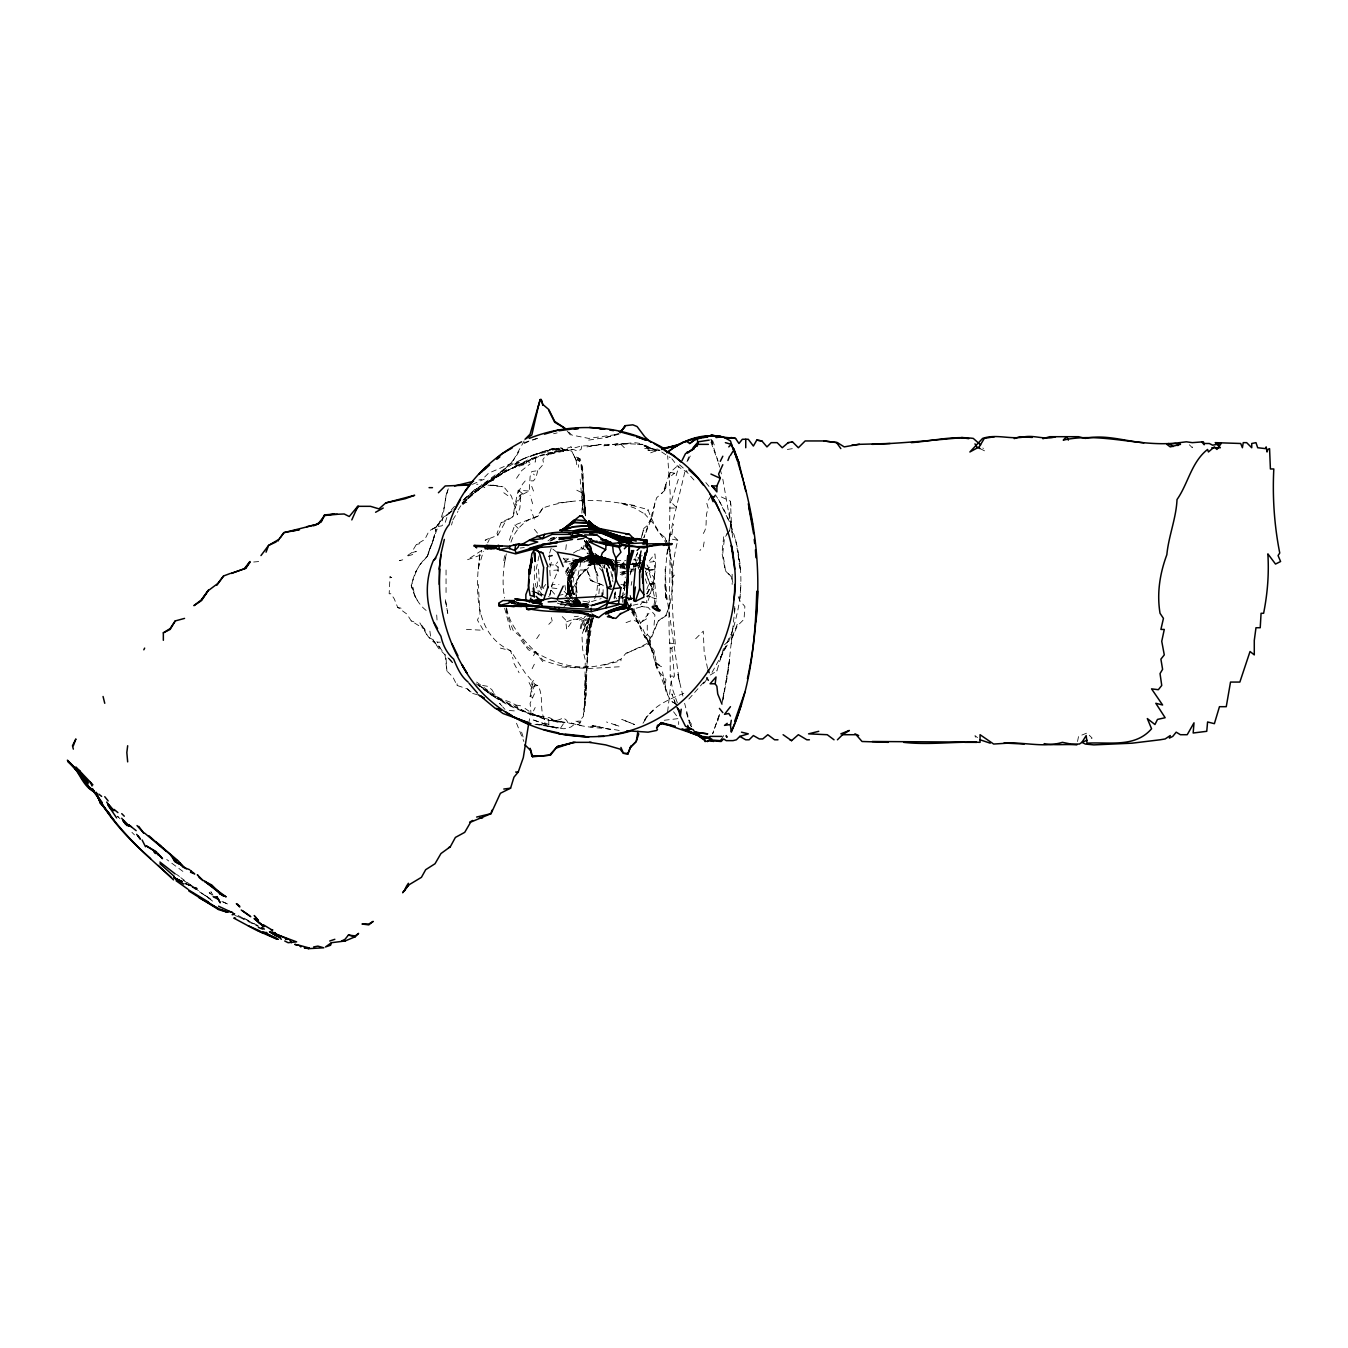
<?xml version="1.0" encoding="UTF-8"?>
<svg xmlns="http://www.w3.org/2000/svg" width="1348" height="1348" viewBox="0 0 1348 1348"><rect width="100%" height="100%" fill="white"/><g stroke="black" fill="none" stroke-linecap="round" stroke-linejoin="round"><path stroke-width="0.75" stroke-dasharray="5 3.75" d="M585.285 705.83L587.829 651.505L591.115 619.035M622.641 602.253L623.164 592.176M726.218 681.212L729.605 659.138L722.258 703.1L727.92 673.579L735.132 606.499M731.307 635.38C736.143 618.462 740.945 601.376 740.642 583.583M739.799 598.866C744.163 562.723 735.317 525.434 715.518 494.952M585.285 696.495L584.425 693.95L589.531 628.589L592.176 619.035M524.153 440.948L512.274 462.179L496.131 475.76C512.897 460.848 535.122 453.45 556.421 447.738L558.123 449.44L545.384 456.231L542.84 459.634L543.682 463.881L537.734 470.671L531.803 471.514L530.101 476.619L529.242 491.043L520.766 495.289L519.907 508.028L517.362 514.818L511.431 496.131L503.781 486.796L487.656 485.095L484.252 487.656L481.708 484.252L476.619 484.252M585.285 690.564L587.829 651.505M654.05 604.814L654.909 598.866L653.207 591.233L654.909 567.457L653.207 560.65M592.564 618.884L589.531 628.589L587.829 653.207L592.497 619.035M639.896 563.767L641.109 550.692M654.05 625.186L654.909 614.991L648.102 607.358L641.311 606.499L648.102 607.358M586.127 685.458L583.583 714.322M390.01 576.792L391.712 577.635L390.01 576.792L389.168 593.777L390.869 593.777L394.273 598.866L397.66 607.358L406.995 614.149L411.241 620.939L424.822 629.432C427.08 640.249 439.094 643.586 443.492 653.207M598.866 593.777L599.708 584.425M593.171 617.654L589.531 628.589L586.987 654.892L591.115 619.339M528.568 723.674L530.944 712.62L530.101 703.285L534.347 693.95L536.892 692.249M585.285 687.16L586.127 678.667M731.307 643.855L732.166 635.38M478.304 569.159L480.006 553.017C475.322 587.172 473.333 633.948 510.572 650.646L525.012 672.736L535.19 684.615L537.734 685.458C544.255 695.669 538.998 708.981 544.525 719.411L548.788 720.27L548.788 724.516L555.578 727.92L564.054 728.763L570.844 727.061L574.248 724.516L578.494 724.516L580.196 722.814L580.196 720.27L583.583 716.024L583.583 708.391M530.101 696.495L532.645 683.773L533.488 686.317L530.944 688.862L532.645 693.95L530.101 696.495L532.645 697.354M565.756 549.63L566.615 541.98M626.887 653.207L648.102 643.013L658.296 620.939L665.946 615.834C674.152 594.535 675.314 570.322 668.49 548.484M586.987 650.646L589.531 628.589L593.339 617.755M665.086 584.425L665.946 599.708C661.565 555.14 675.971 511.987 685.458 468.969M622.271 598.377L623.012 592.564M639.255 564.424L641.025 550.759M639.609 567.457L640.249 562.352M446.896 493.587L448.598 487.656L446.053 495.289L441.807 524.153M506.326 553.86C503.04 568.317 501.894 583.381 504.641 598.023M549.799 595.462L552.174 584.425L558.123 570.002L549.866 570.49M639.34 564.34L640.469 556.421L638.767 567.457M667.631 711.778L671.034 682.071L674.421 676.123L671.877 648.102L675.281 643.855C672.214 609.38 668.659 574.282 677.825 540.278L669.333 538.593L670.192 493.587L667.631 455.675M586.127 650.646L589.531 628.589L593.069 618.665M722.932 698.096L724.516 688.002M666.788 554.719L668.642 543.143M668.945 541.205L670.192 533.488L668.827 540.969M503.781 560.65L504.809 554.55M586.127 643.855L588.672 628.589L592.918 617.553M654.909 502.922L652.348 516.52L643.855 537.734L648.961 522.451L652.348 516.52L649.803 521.609L656.594 497.833L665.946 489.341L665.946 484.252L669.333 474.058L674.421 473.215L669.333 477.462L669.333 474.058M669.333 477.462L670.192 472.373L677.825 465.582M677.825 540.278L671.877 534.347L673.579 524.153M732.84 582.403L731.307 576.792L725.376 570.844L721.972 553.017L723.674 536.892L729.605 530.944L731.307 520.766M704.145 541.98L703.285 547.069L699.898 550.473M573.406 560.65L577.635 560.65L588.672 556.421L602.051 557.162L589.531 556.421L577.635 559.808C568.401 569.193 566.716 581.999 568.3 594.62L567.457 594.62L567.457 573.406L570.844 567.457L577.635 559.808C588.149 555.393 601.259 555.207 610.762 562.352L614.149 568.3L611.604 560.65C601.225 556.269 588.79 555.595 578.494 560.65C571.299 570.406 568.688 583.802 573.406 595.26M615.615 592.193L614.149 598.023L615.244 591.823M614.149 598.866L615.615 590.626M729.605 530.944L731.307 521.609L730.464 501.237L718.585 495.66M446.053 495.289C444.132 517.295 433.331 535.493 427.367 556.421C418.79 563.97 413.887 574.332 411.241 585.285C413.6 595.159 418.352 604.443 426.524 610.745M614.149 598.023L615.244 592.193M586.987 631.976L589.615 618.109M594.62 598.866C602.522 579.32 591.721 559.639 585.167 541.256M591.688 615.177L588.672 630.274L586.127 654.892L590.795 619.339M584.425 711.778L585.285 659.998L582.74 649.803L581.881 634.52L588.672 617.553M623.484 586.127L625.304 577.028M625.017 586.987L624.343 590.373L625.186 585.285L620.939 584.425M631.134 585.285L631.875 581.51M654.909 561.509L648.102 562.352L654.909 553.86C656.779 569.85 653.342 585.403 648.102 600.568M1077.524 741.501L1078.552 736.396L1087.044 733.009L1092.133 738.097L1088.729 739.513M539.015 555.881L536.049 570.002L538.475 594.839M515.661 502.079L518.222 490.2L529.242 491.043M504.641 562.352L506.326 554.719M573.271 594.131L570.844 584.425L574.248 569.159L579.337 560.65L571.704 570.844L578.494 559.808L578.494 562.352L573.406 569.159L570.002 583.583L573.827 594.401M580.196 628.589L581.881 620.939L589.531 617.553L583.583 630.274L584.425 623.484L582.74 620.097L584.998 616.693M733.009 628.589L727.92 643.855L710.935 674.421M588.672 618.732L585.285 633.678L589.059 617.822M427.367 556.421L433.315 540.278L435.859 529.242L435.859 530.101M572.546 566.615L568.3 584.425L569.159 593.777L571.063 598.226M433.315 539.436L435.859 529.242M451.563 525.012L452.423 521.609M478.304 568.3L483.41 551.315M537.734 470.671L536.049 477.462L533.488 480.865L530.101 480.865M581.881 446.053L581.039 449.44L577.635 451.142L573.406 449.44L562.369 449.44L546.226 454.529L573.406 449.44L570.844 446.896L549.63 454.529M581.881 513.116C582.622 498.238 583.836 484.067 582.74 468.969L580.196 458.775L575.95 457.932L579.337 461.336L579.337 457.932M569.159 582.74L572.546 569.159L578.494 559.808L567.457 575.95M581.039 628.589L582.74 621.799L590.373 618.395M586.127 693.108L584.425 704.987L586.127 693.95L586.127 676.982M614.149 597.164L615.615 591.351M641.311 537.734L643.855 528.399L648.961 524.153M654.909 605.656L656.594 598.866L654.05 577.635L648.961 570.844L648.102 565.756M719.613 714.423L712.637 733.851L719.613 713.564M717.726 721.113L719.327 715.063M549.799 595.125L552.174 584.425L558.965 584.425M625.354 584.948L624.343 588.672L625.186 581.881L623.484 588.672L624.849 584.948M584.779 606.499L571.704 597.164L568.3 584.425L572.546 569.159L567.457 574.248M573.035 594.131L570.002 584.425L574.248 569.159L579.337 561.509L588.672 558.106L603.112 558.965L611.604 562.352L614.149 569.159L609.903 562.352L603.112 558.106L609.903 561.509L614.149 570.002L611.604 563.211L599.405 558.224M723.455 648.523L716.883 671.034L708.391 676.123M551.332 562.352L549.63 568.3L550.338 577.5M676.123 475.76L678.954 465.869M598.023 560.65L581.039 561.509L575.95 584.425L577.365 594.333M579.337 603.955L575.95 597.164L575.95 586.127L578.494 577.635L585.285 569.159M669.333 508.028L676.982 508.028L671.034 502.079L678.667 478.304M573.406 454.529L576.792 461.336L578.494 457.932L574.248 456.231L571.704 451.142L562.369 450.283M452.203 510.993L447.755 514.818L445.211 522.451L441.807 525.855L436.701 526.697L429.068 530.944L424.822 539.436L416.33 544.525L411.241 553.017L406.152 556.421L412.084 554.719L416.33 551.315L411.241 553.017M534.347 664.227L531.803 669.333M568.3 579.337L571.704 569.159L577.635 559.808L577.635 561.509L587.829 558.965L603.112 559.808M568.3 581.039L572.546 568.3L577.635 560.65L583.583 558.544M603.971 567.457L604.814 564.913M642.17 535.19L643.855 528.399M630.072 574.888L631.976 569.159L638.767 558.106M687.042 461.69L688.862 456.231L687.16 452.844M665.946 615.834L671.034 599.708M549.63 553.017L551.332 547.928M667.209 544.946C660.385 533.437 652.179 522.856 648.102 509.713C614.452 499.619 576.371 495.963 542.84 508.028L536.892 516.52L514.818 525.012L508.314 543.109M416.33 570.844L412.084 582.74L414.645 595.462L418.874 603.112M646.838 589.531L648.961 583.583M568.3 578.494L571.704 569.159L578.494 559.808L571.704 568.3L568.3 575.95L567.457 575.091M720.27 659.138L730.464 634.52M510.959 542.166C515.037 529.815 524.726 519.334 537.734 516.52L542.84 508.028M589.531 628.589L593.491 617.822M665.946 484.252L663.401 491.043L665.946 487.656L661.7 493.587M518.222 490.2L522.451 493.587L515.661 506.326L513.116 516.52L501.237 522.451L496.991 533.488L497.85 535.19L485.095 540.278L490.2 537.734L487.656 542.84M568.3 580.196L572.546 569.159M630.493 572.967L631.976 569.159M433.315 540.278L426.524 557.263L419.733 564.913L415.487 572.546M703.285 533.488C708.644 525.787 703.892 516.773 708.391 508.87L706.689 502.922L710.935 496.131M732.166 637.065L737.255 624.343M637.688 552.562L635.38 558.106L637.604 553.017M647.141 593.777L651.505 583.583L654.05 582.74M506.747 608.622C510.791 630.662 529.157 644.277 542.84 659.998C567.575 670.596 596.338 669.4 620.939 659.138L626.028 653.207L648.961 643.855L658.296 620.939L665.946 614.991M644.715 720.641C652.921 705.105 670.984 698.685 686.317 692.249M720.27 658.296L727.061 643.855M518.222 492.745L522.451 484.252L526.697 479.163M522.451 493.587L519.907 495.289L514.818 505.466L513.116 516.52L505.483 521.609L501.237 522.451M571.704 569.159L568.3 575.95L578.494 559.808L570.844 570.002L577.635 559.808M539.436 634.52L536.049 639.609M533.488 655.751L536.892 649.803M535.19 684.615L532.645 689.704L528.399 681.212M688.002 460.477L691.406 453.686M647.259 597.164L654.05 588.672M648.961 613.289L639.609 624.343L641.311 628.589L631.976 609.903M584.425 626.887L589.531 617.553M647.259 593.912L652.348 582.74L648.102 569.159L644.462 567.693M566.615 575.091L570.844 567.457L576.792 560.65L587.829 556.421L597.602 558.106M497.85 535.19L505.483 521.609M463.038 500.378C480.276 482.146 507.438 474.395 519.064 451.142M586.127 628.589L592.075 618.395M644.293 720.489L646.417 716.866L655.751 708.391M452.844 519.907L457.932 511.414M721.129 739.799L723.674 735.553M565.756 573.406C571.889 559.302 588.284 552.006 602.91 557.044L588.672 556.421L603.971 559.808L609.903 563.211L614.149 570.002L611.604 560.65L604.814 557.263M643.013 723.236L648.102 715.181M646.551 593.912L651.505 586.127L653.207 591.233M440.105 521.609L435.016 528.399L444.351 516.52L453.686 509.713M458.101 509.881L462.179 503.781L476.619 488.498M516.52 478.304L521.609 470.671L530.101 463.881M573.406 569.159L578.494 561.509L574.248 558.965M583.583 625.186L581.881 620.939L578.494 619.238L573.406 619.238L566.615 629.432L565.756 620.097L562.369 616.693L558.965 615.834M533.488 680.369L531.803 682.914L531.803 686.317M640.469 604.814L642.17 602.253L647.259 603.112L646.417 600.568M560.667 727.92L564.054 722.814M549.63 555.005L549.63 564.913L555.578 564.913L557.701 561.931M688.862 699.039L707.818 677.539M488.498 481.708L493.587 480.006L503.781 470.671L526.697 463.881L526.697 461.336L529.242 462.179L536.049 457.073L552.174 452.844M728.594 532.308L724.516 537.734L722.814 553.017L725.376 570.002L731.307 576.792M668.069 544.946L665.086 537.734L658.296 531.803L653.207 523.31L644.715 513.976L648.102 509.713M620.097 568.3L624.613 562.638M463.038 504.624C471.328 492.458 483.848 484.286 496.131 476.619M703.285 683.773L708.391 677.539M545.805 584.425L543.682 586.987L543.682 590.946M474.917 489.341L463.712 500.041M558.123 595.462L566.615 593.777L574.248 586.127L578.494 577.635L586.127 569.159M454.546 506.326L448.598 513.116L452.001 510.858M517.362 465.582C498.103 474.648 479.096 486.224 464.723 502.079L475.76 490.2M620.703 565.638L624.697 561.274M495.289 474.917L478.304 487.656M704.145 682.914L704.987 682.071M469.829 496.991L462.179 502.922L463.038 502.079M551.939 540.531L554.601 537.852M648.961 447.738L643.855 446.053L656.594 450.283L655.751 451.142L643.855 444.351L634.52 444.351M564.054 562.352L568.3 558.965M581.039 547.928L581.881 547.069M573.406 553.017L581.881 547.928L606.516 562.352L603.365 559.926M581.881 549.63L583.583 547.928L584.425 542.84L596.322 561.509L613.728 566.177M718.012 461.235L710.935 439.263L711.778 438.403L714.339 445.194L711.272 440.611M578.494 576.792L595.462 561.509L589.531 565.756L596.322 561.509L613.391 563.767M602.438 567.963L596.322 562.352L597.164 561.509L603.971 562.352L598.866 561.509L592.918 554.719L589.211 545.165M564.913 596.322L567.457 593.777M548.788 624.343L551.332 621.799M584.948 559.134L588.672 558.106L602.27 559.808L609.06 563.211L610.762 563.211L613.306 560.65M643.013 530.944L643.855 530.101M633.678 567.457L639.609 561.509L631.134 570.844L618.496 576.792M645.557 568.3L646.417 570.002L649.803 567.457L646.838 564.913M645.557 574.248L647.259 572.546M645.22 578.831L647.259 584.425L651.505 583.583M535.19 707.531L533.488 710.935M671.877 577.635L674.421 575.091M647.259 625.186L647.259 634.52L644.715 637.065L654.05 650.646L656.594 664.227L661.7 666.788L656.594 667.631L654.909 661.683L661.7 666.788M695.652 638.767L703.285 631.134L704.145 651.505L707.548 668.473M551.046 540.851L554.163 538.021M462.179 503.781L480.006 488.498L502.079 473.215M478.304 490.2L485.954 483.41L506.326 470.671L485.954 483.41M515.661 465.582L523.31 458.775L547.928 450.283L530.101 456.231M724.516 644.715L732.166 637.924L737.255 626.028L744.045 619.238L744.888 606.499L739.799 600.568L736.834 593.339M582.622 558.712L576.792 559.808L570.002 565.756L564.913 573.406C571.603 555.443 595.445 553.084 610.762 560.65L614.149 568.3L611.604 561.509L604.814 558.965L588.672 556.421L602.051 557.904M462.179 502.922C481.758 486.375 502.838 471.109 526.697 461.336L507.185 470.671L478.304 489.341M553.758 539.672L556.657 537.245M549.984 541.256L554.365 537.616M619.81 567.171L625.472 562.638L620.097 566.615L624.815 566.615M564.054 606.499L567.457 603.955M621.108 596.827L625.186 593.777M473.215 493.587L497.85 475.76M463.881 499.535L469.829 495.289L465.245 497.833M436.701 526.697L429.068 530.944M514.818 464.723L523.31 458.775L514.818 463.881M484.252 484.252L499.535 474.058M547.928 540.851L553.017 537.448M496.991 476.619L506.326 470.671M626.028 622.641L632.819 620.097L640.469 622.641L647.259 618.395L647.259 613.289M569.159 564.054L576.792 559.808M629.011 600.13L632.684 598.158M515.661 466.425L528.399 459.634L547.928 452.844L556.421 451.984M624.663 572.226L619.238 575.091L625.068 572.917M518.222 465.582L539.436 456.231M563.211 451.142L564.913 450.283L560.667 447.738L547.069 451.142L559.824 448.598L549.63 449.44L556.421 447.738L562.369 451.142M444.351 516.52L447.755 514.818M578.494 550.473L580.196 549.63M611.604 566.615L613.306 565.756L612.447 564.054L605.656 560.65L589.531 561.509L620.939 562.352M642.17 555.561L633.678 559.808L642.17 560.65M646.417 596.322L648.102 595.462L654.909 598.866M533.488 686.317L537.734 685.458M512.274 463.038L488.498 473.215L482.55 479.163L478.944 480.006M516.52 466.425L507.185 470.671L513.116 468.127M524.153 443.492L531.803 440.105M528.399 460.477L536.049 457.073L535.19 462.179L532.645 458.775M472.373 484.353L484.252 479.163M579.337 620.097L589.531 615.834M627.73 600.13L631.555 598.647M650.646 452.844L658.009 450.013M462.179 503.984L467.267 502.079M566.615 621.799L573.406 619.238M629.061 599.809L632.633 598.495M584.948 558.628L588.672 557.263L602.051 558.746M532.645 440.105L538.593 437.982M585.571 557.836L589.531 556.421L604.814 558.106M576.792 619.238L588.672 614.991M639.609 563.767L627.612 564.913M524.153 442.649L537.245 438.285M584.425 558.965L589.531 557.263L604.814 558.965L584.324 557.583M605.656 558.965L588.672 564.913L597.164 561.509L614.25 564.155M628.589 599.708L632.397 598.445M588.672 440.105L605.656 437.561L619.238 433.315M574.248 599.708L589.531 602.253L601.174 598.63M550.355 538.459L554.23 537.245M520.766 464.723L529.242 462.179M636.222 608.201L642.17 606.499M585.453 559.134L589.531 558.106L578.494 560.65L581.039 561.509M579.337 561.509L588.672 558.965L602.27 559.808L609.903 563.211L613.306 570.002L609.06 563.211L613.306 570.844M613.306 559.808L603.971 558.106L609.903 561.509L613.306 569.159L609.903 562.352L609.903 563.211C599.944 558.999 588.621 558.999 578.494 562.352M588.672 564.054L599.708 561.509L589.531 562.352L573.406 561.509M634.52 566.615L642.002 564.559M532.645 455.388L546.226 451.984M605.656 437.561L619.238 434.157L588.672 438.403L571.704 435.016L567.626 430.939M624.343 447.738L620.097 443.492L602.27 446.053L620.097 443.492L643.013 444.351M416.33 544.525L419.733 543.682M580.668 558.847L590.373 556.421M648.961 570.844L655.751 569.159M603.971 665.086L620.939 660.84L620.939 659.138M553.556 433.736L557.162 432.893M633.038 605.235L638.767 603.955M547.928 453.686L560.667 451.142M586.987 446.896L601.41 444.351L616.693 444.351M489.341 480.865L493.587 480.006M570.002 606.499L588.672 606.499L578.494 604.814L588.672 603.112L588.672 599.708L589.531 602.253M572.546 560.65L578.494 559.521M580.466 559.15L590.373 557.263L604.814 559.808L611.604 562.352M584.56 558.358L590.373 557.263L584.712 557.836M620.097 566.615L625.91 565.52M627.848 565.149L633.678 564.054M625.068 571.451L619.238 572.546L633.678 570.844M624.343 443.492L615.008 445.194L630.274 443.492M643.855 562.352L631.976 564.054M639.609 563.481L627.494 564.424M639.441 565.082L635.38 565.756L639.34 566.042M787.35 449.44L794.697 448.311M584.712 558.106L590.373 557.263L564.913 562.352M589.531 446.053L601.41 444.351M597.164 445.194L581.039 446.053L575.091 447.738L570.844 446.896M648.102 446.896L648.102 450.283L657.807 449.069M520.159 548.046L524.271 547.558M574.248 616.693L578.376 616.205M664.244 720.27L678.667 718.568L678.667 724.516M519.064 464.723L526.697 463.881M558.123 502.922L573.406 501.237M631.252 564.054L641.109 563.413M626.028 443.492L634.52 442.649L640.469 443.492M253.677 562.015L259.271 561.509M575.091 606.499L586.127 605.656M589.531 562.352L611.604 560.65L603.971 557.263L610.762 560.65L613.306 568.3L611.604 561.509M625.91 564.66L619.238 564.913L624.663 567.457M583.802 557.583L589.531 557.263L604.814 559.808L610.762 562.352L615.851 570.002M619.238 666.788L588.672 668.473L558.123 666.788M549.63 449.44L558.965 449.44L560.667 447.738L568.3 450.283M644.715 448.598L647.259 448.598M648.102 450.283L659.998 450.283L648.102 447.738L656.594 450.283M519.907 495.289L520.766 495.289M670.192 502.079L671.034 502.079M670.192 534.347L671.877 534.347M563.7 558.965L573.406 558.965M588.672 559.808L587.829 559.808L602.27 560.65M605.656 560.65L613.812 560.65M615.851 560.65L626.028 560.65M620.939 564.054L629.196 564.054M616.137 564.34L625.91 564.913M603.112 594.62L603.112 585.285L592.075 581.039L586.987 570.002L575.091 570.002L572.546 584.425L573.608 593.979M654.909 583.583L647.259 584.425M570.002 584.425L573.877 594.131M598.023 585.285L599.708 585.285M570.844 598.226L568.3 593.777L572.546 598.866M618.395 598.023L631.976 598.023L628.101 598.495L631.976 598.866L618.395 596.322L631.976 599.708L630.274 596.102M577.214 599.287L581.039 603.112L575.95 597.164M576.455 599.371L581.881 604.814L589.531 605.656L580.196 603.955L575.091 598.023L580.196 604.814L588.672 607.358L577.635 605.656L571.704 599.708M582.74 606.499L572.546 604.814L559.824 604.814L558.965 601.41L571.704 604.814M564.812 600.365L589.531 604.814L581.881 603.112L574.248 597.164L581.039 603.112M634.52 609.043L627.73 609.043L632.819 609.903L627.73 608.201L635.38 611.604L636.222 615.834L640.469 622.641M424.822 629.432L419.733 622.641L428.226 637.065L437.561 642.17L440.392 642.17M669.333 542.621C671.574 577.786 666.872 613.104 670.192 648.102L671.877 648.102M670.192 648.102L670.192 676.123L674.421 676.123M476.619 682.071L492.745 693.95L494.446 693.95C500.715 702.106 513.976 699.663 519.064 709.233L530.101 714.322L548.788 719.411M667.631 694.793L663.401 677.825L665.946 691.406L669.333 698.197L671.877 701.583L677.825 704.987M519.064 709.233L492.745 695.652L484.252 689.704C500.293 702.308 519.452 711.963 539.436 716.024L533.488 715.181L549.63 717.726L557.263 721.972L562.369 721.972L547.928 720.27L557.263 721.972M577.635 721.113L581.039 721.113M564.913 722.814L549.63 719.411L581.039 725.376M619.238 730.464C603.196 727.347 586.582 728.543 570.844 722.814M466.425 629.432L483.41 630.274L477.462 620.097L480.006 614.149L478.304 584.425M587.829 557.263L597.922 557.786M613.306 562.773L586.987 558.965M588.672 666.788C565.874 668.17 544.946 659.29 526.697 646.417L520.766 637.065L513.116 630.274L507.185 614.991L506.326 609.043M590.373 560.65L604.814 561.509L595.462 560.65L587.829 558.106M588.672 558.106L602.27 558.965L609.903 563.211L603.112 560.65M509.308 710.497L514.818 710.935M575.428 599.371L580.196 604.814L588.672 606.499L577.635 605.656L573.574 600.231M574.248 598.866L579.337 604.814L587.829 606.499L578.494 605.656L573.743 600.231L577.635 604.814L587.829 607.358L576.792 604.814L572.967 600.349M612.885 563.211L598.866 561.509M604.814 564.054L597.164 561.509L587.829 565.756L596.322 561.509L613.728 564.054M615.75 564.273L621.799 564.913M490.2 485.095L497.85 485.954M595.462 560.65L613.306 564.054M586.987 604.814L592.716 605.437M610.762 563.211L603.112 558.965L588.672 557.263L602.27 558.965L590.373 553.017L584.425 540.396L590.373 553.86L596.322 561.509L604.814 563.211M551.939 587.947L558.123 588.672M589.531 556.421L601.174 557.87M648.102 569.159L654.909 570.002M565.756 596.322L570.002 602.253L576.792 605.656L586.7 607.072M669.333 643.013L675.281 643.855M564.812 600.837L574.248 602.253M567.677 596.962L570.844 601.41L576.792 605.656L585.992 607.072M558.965 727.92L534.347 723.674M597.922 557.162L587.829 555.561L597.164 557.263L586.987 553.017L596.322 557.263L589.531 552.174L584.425 542.84M588.672 554.719L596.322 560.65L617.755 565.115M534.988 724.314L553.034 727.061L536.892 723.674M492.745 485.095L502.939 486.796M586.414 540.481L590.373 553.017L595.462 553.86L601.781 558.712M587.829 606.499L576.792 604.814L588.672 607.358L579.337 604.814L574.248 598.023M482.55 685.458L487.656 686.317L491.885 689.704L494.446 693.95M515.661 704.987L520.766 705.83L521.609 710.076M610.762 729.605L592.075 725.376L603.971 727.92M634.52 505.466L620.097 502.922L634.52 508.028L644.715 513.976M598.984 558.24L588.672 556.421L602.27 558.965M579.337 604.814L588.672 606.499M557.263 727.92L547.928 726.218L555.578 727.92M635.38 570.002L605.656 564.054M625.674 569.024L615.75 566.716M670.192 472.373L674.421 473.215M565.756 604.814L574.248 606.499L559.824 603.112M605.656 563.211L613.728 564.913M615.75 565.334L621.799 566.615M570.844 600.568L576.792 605.656L580.752 606.499M656.594 598.866L647.259 596.322M557.263 600.568L580.196 606.499M588.672 607.358L577.635 604.814L572.546 599.708M599.405 558.544L604.814 559.808M587.61 541.239L596.322 562.352L603.112 564.054M567.626 600.399L570.002 603.112L577.635 606.499L558.965 601.41M397.66 607.358L401.064 608.201M500.394 648.102L510.572 650.646L513.116 659.138M531.803 591.233L549.209 596.743M477.462 694.793L471.514 693.108L467.267 688.862L457.09 685.458L452.844 676.982L446.896 671.034L444.773 652.769M532.645 715.181L522.451 710.935L544.525 717.726M597.602 557.684L590.373 555.561L610.762 562.352L615.008 569.159M641.85 601.511L647.259 603.112L643.653 601.831M561.728 601.629L572.546 604.814M557.263 603.112L564.054 605.151M647.259 566.615L649.803 567.457M577.635 606.499L570.002 603.955L563.784 599.422M411.241 620.939L413.785 621.799M614.149 724.516L619.238 726.218L606.516 721.972M525.012 708.391C535.122 715.62 550.978 725.847 563.211 717.726L566.615 720.27L568.3 723.674M532.645 714.322L544.525 718.568M240.028 917.516L258.428 926.565M186.26 884.12L197.297 888.366L184.558 883.277L186.26 884.12L185.417 883.277M234.788 915.393L243.988 918.932M586.987 570.002L590.373 580.196L603.112 585.285M536.049 592.581L541.138 594.62M544.525 722.814L548.788 724.516M635.38 564.054L642.642 566.969M596.322 562.352L604.814 565.756M589.413 544.845L596.322 563.211L604.814 566.615M575.95 721.113L580.196 722.814M525.855 711.778L494.446 696.495L478.169 684.902M221.914 901.526L228.705 904.508L223.246 901.947M238.057 915.528L259.911 926.565M624.697 596.322L631.976 599.708M184.558 883.277L197.297 889.225L180.143 878.357M980.063 448.598L985.152 451.142L982.894 448.025M561.509 448.598L564.913 450.283M576.792 490.2L583.583 493.587L585.369 514.902M603.971 558.965L610.762 562.352L614.149 569.159M590.373 580.196L592.075 581.039M643.013 629.432L654.05 654.05L643.855 634.52L650.646 644.715L649.803 639.609L644.715 637.065L631.976 610.425M533.488 591.233L541.98 595.462M494.446 695.652L501.237 699.039M502.079 700.741L493.587 696.495L474.917 682.914M590.373 546.648L596.322 563.211L604.814 567.457M537.397 593.777L541.98 596.322M620.097 564.155L625.186 566.986M500.394 699.898L513.976 707.531M671.877 701.583L676.342 704.145M243.988 918.089L254.182 924.02M210.878 899.234L186.26 883.277M617.553 562.874L612.447 559.808L603.971 558.106L610.762 560.65L609.903 561.509L613.205 571.232M596.322 563.211L604.814 568.3M603.112 558.965L609.903 563.211M661.7 451.984L670.192 457.646M587.829 608.201L580.196 603.112L580.196 604.814M478.304 684.902L493.587 694.793L492.745 693.95M182.873 871.381L166.731 859.502M204.947 895.156L210.035 898.728M212.58 901.104L180.817 877.666M643.855 445.194L649.803 449.44L643.855 444.351M503.781 492.745L509.729 496.991M176.352 874.212L179.469 876.486M628.589 606.499L635.38 611.604M478.675 685.104L485.954 690.564M552.849 549.108L558.965 553.86M977.519 737.676L974.975 735.553L975.817 738.957M655.751 663.385L665.946 689.704L665.086 686.317L665.946 679.527L657.453 670.192L650.646 647.259L654.909 657.436M467.267 688.862L472.373 693.108M595.462 553.86L606.516 563.211L608.774 566.598M619.878 564.475L625.826 569.581M451.479 661.346L438.403 648.102L433.315 640.469L440.105 648.102L437.561 642.17M211.906 894.988L209.176 892.612L213.641 897.077M679.527 464.723L687.16 471.514M620.939 564.913L625.607 569.159M1189.34 444.773L1192.306 447.738L1192.306 444.351M533.488 474.058L534.347 474.917M647.259 634.52L649.803 637.065L649.803 639.609M534.347 529.242L537.734 533.488M563.211 558.106L566.615 562.352M648.102 643.013L648.961 643.855M555.578 564.913L558.123 567.457M514.818 525.012L518.222 528.399M570.844 584.425L570.002 583.583L574.467 594.401M574.029 600.349L579.337 605.656L573.911 599.54M564.054 591.233L566.615 593.777M571.704 600.568L576.792 605.656M449.019 658.717L452.844 662.542M120.039 818.758L117.495 816.197L120.039 819.028M131.935 832.339L134.48 834.884M502.079 706.116L499.535 703.285L504.978 709.402M693.95 480.006L687.16 472.373L677.825 466.425L671.877 458.775M596.322 560.65L589.531 553.017L596.322 561.509L588.436 543.311M551.332 590.373L557.263 597.164M575.95 598.023L581.039 603.955M449.019 658.936L452.844 663.385M705.83 482.55L709.655 487.218M602.691 571.838L596.322 564.054L590.795 546.226M542.401 594.754L536.049 586.987L534.347 578.494L534.347 562.571M567.171 431.057L571.704 436.701M542.84 661.683L536.049 653.207L528.399 649.803L519.907 638.767M673.579 711.778L678.667 718.568M569.496 594.788L567.457 592.075L568.3 592.075L567.457 583.583L570.844 583.583L574.669 594.401M590.087 546.597L592.918 555.561L597.164 561.509L592.918 553.86M587.543 541.694L590.373 553.017L596.322 561.509L592.075 553.86L588.351 539.756M654.909 661.683L656.594 664.227M688.862 720.27L693.108 726.639M533.488 491.043L530.944 484.252M568.3 593.777L571.704 598.866L568.3 589.531M603.365 558.106L609.903 568.3M213.001 895.156L210.878 891.769L212.58 895.156M631.605 611.958L640.469 626.887M602.27 556.421L610.762 570.844L612.936 581.763M614.57 595.462L616.558 598.866M592.918 555.561L596.322 561.509L591.233 553.86L586.026 541.239M710.935 442.144L717.911 461.05M513.976 663.385L519.064 672.736M668.17 546.766L671.034 552.174L668.81 546.766M632.515 608.74L635.38 614.149M718.585 499.535L729.605 522.451M613.306 570.002L612.447 568.3L613.509 572.125M532.645 503.781L530.101 495.289M534.347 519.064L530.944 509.713M574.248 456.231L576.792 461.336M631.976 609.262L634.52 614.991M598.023 575.95L590.373 553.017M539.436 585.285L542.84 592.918M516.52 723.236L523.866 741.501M586.026 541.138L591.233 553.017L584.425 545.384L591.233 551.315L595.462 558.106L589.531 552.174L594.62 565.756M676.123 704.987L671.877 693.95L674.792 701.718M710.935 439.263L713.48 446.053M411.241 585.285L415.487 597.164M649.803 583.583L645.355 570.962L649.803 584.425M634.942 558.325L638.767 569.159M677.353 702.915L672.736 689.704L670.192 676.123M686.317 712.62L689.704 722.814L684.615 703.285M589.733 545.165L592.918 554.719M586.549 540.716L597.164 575.95M665.086 537.734L666.215 541.323M568.3 584.425L572.546 598.023L568.3 583.583M592.075 553.86L595.462 564.913M521.609 732.166L523.866 739.513M632.937 562.891L633.998 566.497M630.072 595.26L631.134 598.866M504.641 608.201L510.572 630.274M718.585 463.038L719.63 467.065M720.169 469.087L721.753 475.119M578.494 457.932L579.337 461.336M551.332 617.553L552.174 620.939M682.914 696.074L677.825 674.421L679.527 682.071L665.086 585.285M573.406 594.401L570.844 583.583L574.248 569.159L579.337 562.352L579.337 560.65M722.814 479.163L732.166 532.645L728.763 508.87M662.542 671.877L663.401 676.123M582.74 496.991L585.487 515.559M582.74 508.028L583.836 513.487M735.553 539.436L740.642 569.159M568.3 588.672L569.159 593.777L569.159 580.196M564.913 585.285L566.615 595.462M568.3 587.829L569.159 593.777L568.3 585.285L569.159 592.918M506.208 607.712L507.185 614.991M730.464 501.237L731.307 508.028M580.196 479.163L582.74 509.713L581.881 492.745M568.3 586.987L569.159 593.777M429.911 631.134L430.77 637.924M738.097 554.719L739.799 569.159M732.587 537.313L731.307 524.153M670.192 553.86L672.736 584.425M581.881 467.267L585.605 516.318L584.425 500.378L585.42 514.751M585.285 515.105L582.74 484.252L584.425 505.466M533.488 583.583L533.842 586.987M612.447 574.248L613.138 581.713M581.881 465.582L584.425 499.535M567.457 582.74L568.3 594.62L567.457 584.425M581.039 464.723L584.51 513.74M584.425 498.676L585.571 515.105M575.95 586.127L576.792 598.866M446.053 658.296L446.896 671.034M436.701 614.991L437.19 622.271M665.086 569.159L666.788 599.708M538.593 569.159L539.217 581.258M734.711 606.499L734.711 614.149M732.166 574.248L732.166 584.425M716.883 670.192L716.883 671.034M640.469 560.65L639.609 553.017L639.609 565.402M634.52 609.903L634.52 612.447M578.494 464.723L578.494 467.267M576.792 464.723L575.95 459.634M558.123 566.615L558.123 573.406M457.09 683.773L457.09 685.458M446.053 570.002L446.053 593.777M481.708 550.473L467.267 559.808L481.708 554.719L481.708 550.473M402.749 559.808L399.362 560.65L402.749 559.808M595.462 726.218L589.531 727.061L596.322 726.218L595.462 726.218M546.226 724.516L531.803 719.411L546.226 724.516M634.52 724.516L621.799 719.411L634.52 724.516M691.406 726.555L688.862 721.972L691.406 726.639M447.755 613.289L445.211 598.866L447.755 613.289"/><path stroke-width="1.5" d="M731.307 731.307C751.106 687.918 755.369 638.463 756.767 591.233M618.294 608.841L605.656 613.289L626.028 607.358L629.432 547.507M627.73 586.127L628.589 554.719M629.853 731.307C568.199 748.747 492.643 723.438 462.179 665.086L467.267 673.579C447.536 643.047 436.651 605.606 440.105 569.159M531.803 557.904L529.242 570.002L528.399 585.285L530.101 595.462L533.488 596.322M610.155 734.829C682.037 725.645 735.199 655.381 734.711 584.425M747.432 678.667C753.717 649.938 756.531 620.586 757.627 591.233M755.925 621.799C760.828 574.804 756.059 527.321 743.624 481.843M627.494 570.238L628.37 560.549M626.028 600.568L628.589 567.457L633.678 550.473M626.887 567.457L627.73 555.561L626.887 586.987M627.443 571.417L627.73 567.457M642.305 577.5L645.271 552.461M541.98 587.829L543.682 567.457L539.436 553.017L536.386 548.939M529.157 579.522L528.399 587.829L525.855 594.62L525.855 600.349M529.713 573.304L531.803 553.86L534.988 548.771M600.568 558.106L602.27 553.017L605.656 549.63L606.516 540.278L601.09 539.015M635.38 568.3L633.678 586.987L633.678 600.568L635.38 601.41L643.855 597.164L643.013 571.704L645.304 553.354M643.586 562.638L644.142 556.977M628.791 556.522L629.432 550.473M439.263 584.425L439.263 569.159L440.948 553.86L444.351 539.436M733.851 599.708C736.766 581.696 734.997 563.161 731.307 545.384L734.711 569.159M439.263 569.159L440.948 554.719M127.672 745.747L126.83 752.538L127.672 761.873M528.399 725.376L523.31 757.627L518.222 772.05L513.976 777.156L510.572 788.192L500.394 793.281L491.043 813.653L470.671 822.145L464.723 832.339L455.388 837.428L450.299 846.763L440.948 853.554L435.016 863.748L425.682 869.696L421.435 877.329L408.697 884.979L402.749 892.612L408.697 884.979M633.678 600.568L635.38 586.987M715.181 683.773L716.024 676.982L710.093 683.773L715.181 683.773L716.883 686.317L717.726 693.95L721.972 704.145M627.612 573.877L631.976 550.473L629.061 562.116M514.818 550.473L515.661 544.525L519.064 543.682L518.222 547.069L514.818 550.473L508.028 547.928L499.535 549.63L485.954 545.384L509.729 546.226L515.661 544.525M531.803 561.088L530.101 569.159L531.803 557.836M530.101 573.877L531.803 558.965M645.237 553.337L643.013 567.457L645.658 554.247M530.101 569.159L531.685 559.605M530.101 570.002L531.803 559.808L529.242 573.877M637.924 731.307L636.222 741.501L630.274 747.432L627.73 754.223L624.343 753.38M642.339 572.041L643.013 568.3M531.112 564.913L531.803 561.509L529.242 570.002L529.494 573.877M513.976 601.41L510.572 602.253L514.818 603.955L555.578 609.043L591.233 611.604L618.395 604.814L620.939 587.829C613.306 579.809 614.974 568.182 615.851 558.106L613.306 552.174L612.615 545.384M605.656 614.149L625.186 606.499L626.028 602.253M734.845 723.657L731.307 732.166L730.464 725.376L731.307 720.27M491.885 810.266L491.043 813.653L476.619 817.057M639.609 572.546L645.928 552.41M681.212 709.233L680.369 716.024L685.458 726.218L691.406 728.763L688.862 728.763L687.733 725.376M627.561 567.794L628.589 564.054M605.656 608.201C612.262 592.631 620.164 575.36 615.851 558.106L620.939 552.174L618.901 547.069M607.358 532.645L621.799 536.892L647.259 540.278L647.259 550.473L639.609 571.704L639.609 588.672L635.38 601.41M630.965 603.955L628.589 609.903L620.097 614.149M720.27 461.336L722.814 456.231M547.928 586.987L543.682 599.708L534.667 601.831M643.855 560.65L647.259 550.473M722.814 464.723L718.585 474.058L720.27 478.304L716.883 485.954L716.883 491.885L711.778 485.954L716.883 485.954M638.767 733.851L636.222 741.501L630.274 747.432M744.888 692.249L734.711 721.113M735.553 721.972L741.501 704.145M266.062 552.174L268.606 545.384L278.8 539.436L283.889 532.645L297.959 529.983M544.525 534.347L542.84 538.593L529.242 540.278L523.31 543.682L519.064 544.525L527.557 545.384L537.734 541.98L529.242 540.278C545.013 531.769 564.711 529.798 581.881 535.19L586.127 536.892L581.881 536.049M404.451 890.927L405.579 888.096M530.944 598.023L529.242 602.253L532.645 599.708L530.944 599.708M449.457 523.31C460.763 487.369 488.701 459.028 521.609 441.807M351.811 519.907L357.759 506.326L370.498 506.326L378.973 508.87L385.764 502.922L405.293 498.676L414.645 495.289L385.764 502.922M639.609 571.704L643.013 564.054M627.73 754.223L631.134 745.747M534.701 601.646L551.332 598.023L557.263 598.866L563.211 586.127M143.815 649.803L144.657 648.102M277.941 541.138L278.8 539.436M605.656 549.63L589.531 541.98L591.233 538.593M730.464 455.388L733.009 451.142M715.181 495.289L714.339 496.991L710.935 496.131L713.058 501.658M455.388 508.87L460.477 499.535M434.157 559.808C441.773 549.226 440.442 534.314 449.272 524.49M890.068 443.492L858.659 444.351L844.219 446.896L837.428 442.649L823.847 440.948L805.16 440.948L798.37 447.738L792.439 441.807L788.192 442.649L782.244 447.738L777.156 442.649L771.208 442.649L766.961 446.896L761.873 440.948L756.767 440.105L753.38 446.053L748.292 439.263L742.344 439.263L738.957 443.492L735.553 438.403L731.307 437.561L727.061 438.403L718.585 435.859L713.48 435.859M1177.866 445.615L1179.567 442.649L1186.375 441.807L1192.306 442.649L1203.343 441.807L1204.202 443.492L1209.291 443.492L1212.678 445.194L1221.17 443.492L1216.924 449.44L1214.38 446.896L1208.431 451.984L1207.589 449.44C1191.312 462.179 1188.195 483.696 1177.023 499.535C1176.197 518.306 1168.615 535.999 1166.846 554.719C1159.903 573.372 1156.702 593.187 1160.038 613.289L1163.442 618.395L1160.898 629.432L1164.284 629.432L1161.74 641.311L1164.284 654.892L1160.898 659.138L1162.599 669.333L1160.038 673.579L1161.74 685.458L1158.353 689.704L1151.563 688.862L1162.599 704.987L1155.809 703.285L1165.144 717.726L1157.494 719.411L1154.95 724.516L1147.316 718.568L1151.563 728.763C1135.033 747.955 1109.269 741.821 1087.044 743.186L1086.185 735.553L1081.938 742.344L1079.394 744.045L1070.902 744.045L1062.409 742.344C1043.74 748.123 1023.065 741.602 1003.839 743.186M184.558 618.395L175.223 620.939L170.134 629.432L163.344 632.819L163.344 640.3M175.223 620.939L170.134 628.589L163.344 632.819M208.333 590.373L201.543 600.568L193.91 605.656L201.543 599.708L208.333 590.373L201.543 599.708M357.759 506.326L349.267 516.52L344.178 513.976L324.649 514.818L321.245 521.609L317.858 524.153L283.889 532.645L280.333 537.734M406.152 886.681L408.41 883.277M727.92 460.477L729.605 456.231M73.348 745.747L75.892 738.957L72.489 745.747L73.348 749.134M620.434 432.472L625.186 425.682L632.819 424.822L637.065 426.524L644.715 436.701L650.932 442.363M249.936 562.352L245.69 568.3L231.266 573.406L245.69 568.3L249.936 561.509L243.988 569.159M216.826 585.285L223.616 575.95L230.407 573.406M260.973 555.561L268.606 545.384L276.087 541.98M356.057 509.713L358.602 506.326M464.723 491.885L472.373 481.708M624.849 604.982L626.887 602.253L629.432 607.358L621.799 609.043L626.887 608.201L626.028 603.112L626.887 602.253M223.616 575.95L217.668 583.583L207.491 591.233M620.434 432.641L625.186 425.682M730.464 706.689L724.516 714.322L728.763 713.48L730.464 716.024M348.424 935.074L345.021 939.303L341.634 941.005L345.021 941.005L355.215 936.759L358.602 933.372L355.215 935.916L348.424 935.074L355.215 936.759L355.215 935.916M550.473 755.082L532.645 756.767L530.101 748.292L531.803 755.925L541.98 755.925L550.473 755.082L557.263 746.59L573.406 742.344L591.233 742.344M626.887 730.751L648.102 732.166L656.594 730.464L657.453 729.605L656.594 727.92L661.278 722.595M438.403 492.745L445.211 485.954L468.127 485.095M693.108 447.738L698.197 441.807L709.233 440.105M620.434 431.95L625.186 426.524M549.63 755.082L557.263 746.59L575.091 742.344M481.876 471.867L485.954 467.267L479.163 474.058M620.939 613.289L615.851 618.395L607.358 616.693M484.252 469.829L489.627 465.009M435.859 558.106L433.315 560.65C422.699 585.622 426.709 613.963 440.948 636.222C442.852 645.085 446.727 653.157 453.686 659.138C457.023 667.412 460.965 676.494 468.127 682.071M176.925 860.344L176.066 861.204L174.364 860.344L170.134 854.413L144.657 833.182M561.509 530.944L574.248 519.907M561.24 530.657L580.196 515.661L582.74 516.52M558.965 537.734L574.248 536.892M509.729 600.568L508.87 603.112L498.693 605.656L528.399 606.499M693.108 449.44L693.95 448.598L685.458 453.686L682.071 460.477M188.804 890.927L218.528 909.597L227.003 912.141L228.705 911.299M691.406 450.283L697.354 444.351L708.391 444.351M232.109 914.685L233.794 913.843L232.109 912.141L227.863 911.299L227.003 912.141L218.528 908.737L198.999 897.717M619.238 542.84L620.097 546.226L623.484 544.525L619.238 542.84L609.06 543.682L620.097 546.226L623.484 544.525L643.855 547.928L659.155 543.682M618.395 542.84L619.238 541.98L631.976 542.84C613.694 533.926 594.064 526.242 573.406 531.803M600.568 531.803L628.589 543.682L643.855 542.84M728.763 446.896L731.307 444.351L738.957 463.038L745.747 491.043M637.065 550.473L639.794 547.76M624.966 539.857L637.065 538.593L646.417 540.278L645.557 541.138L647.259 540.278M611.975 610.863L620.097 609.043M308.524 948.655L309.366 947.796L304.277 947.796L308.524 948.655L323.79 947.796L317.858 946.111L313.612 946.953M653.207 606.499L652.348 607.358L653.207 608.201L657.453 610.745L652.348 606.499L656.594 605.656L659.155 610.745M688.002 728.763L684.615 729.605L705.83 738.097L661.7 722.814L675.281 726.218M741.501 732.166L748.292 733.851L739.799 736.396L736.396 739.799L733.009 740.642L726.218 740.642L723.674 738.957L721.129 741.501L710.093 740.642M783.104 734.711L791.579 740.642L798.37 734.711L806.862 739.799L809.407 739.799M837.428 739.799L842.534 734.711L849.324 730.464L840.832 733.851M657.453 726.218L661.531 722.646M496.654 458.438L502.079 453.686L512.274 447.873M568.03 526.428L575.091 520.766M496.822 459.297L499.872 456.921M687.16 441.807L689.704 443.492L696.495 438.403L710.093 435.859L735.553 438.403M727.229 723.32L724.516 725.376L730.464 724.516M689.704 443.492L695.652 439.263M690.985 450.721L693.95 448.598M666.788 452.844C681.65 440.594 701.92 432.843 721.129 436.701L710.093 435.859L697.455 438.825M668.372 451.749C680.201 441.335 695.551 437.224 710.935 435.859L703.386 437.375M697.354 445.194L688.002 452.844L687.16 451.984M563.211 529.242L574.248 522.451L587.829 522.451L597.164 529.242L587.829 523.31L581.881 515.661M675.281 446.896L683.773 441.807M562.369 529.242L574.248 522.451L587.829 523.31L598.023 529.242L587.829 525.855L573.406 526.697L560.027 530.421M313.612 525.855L321.245 521.609L324.649 514.818L337.388 514.313M375.587 512.257L383.22 508.028M469.66 822.145L472.71 820.443M499.535 604.814L498.693 603.112L502.939 600.568L513.976 600.568L513.976 603.112L510.572 602.253L514.818 601.41L518.222 603.112L526.697 603.955L526.697 605.656C550.27 605.791 573.641 609.684 597.164 609.043L608.218 603.112L618.395 600.568M699.039 438.403L700.741 437.561M716.024 437.561L722.814 436.701M582.74 536.049L572.546 536.049L570.002 534.347L552.174 534.347L542.84 538.593L536.892 536.049M624.343 548.771L626.887 546.226M647.259 541.138L644.715 542.84L643.855 541.98L643.855 543.682M610.762 586.127L607.358 587.829L607.358 598.866L602.27 596.322L557.263 598.866M448.598 847.622L450.299 846.763M331.44 942.707L325.491 946.953L330.58 945.251L331.44 942.707L345.021 941.005M232.951 914.685L234.653 913.843M661.902 723.455L657.453 725.376L657.453 727.061M1087.044 740.221L1081.938 742.344L1085.342 744.045L1093.835 744.888L1132.034 743.186L1160.038 739.799L1165.144 738.957L1170.233 735.553L1169.39 738.097L1172.777 736.396L1176.181 732.166L1180.427 734.711L1187.217 734.711L1194.008 722.814L1193.165 733.009L1206.746 731.307L1207.589 721.972L1214.38 723.674L1219.468 706.689L1226.259 706.689L1230.522 682.071L1239.857 682.071L1250.034 651.505L1254.28 654.892L1254.28 640.469L1255.982 627.73L1260.228 627.73L1261.071 613.289L1263.615 613.289C1267.541 593.39 1269.108 574.08 1267.861 553.86L1275.511 564.054L1280.6 561.509L1278.056 555.561L1279.757 553.017C1274.298 525.535 1272.36 497.126 1273.809 468.969L1270.406 468.969L1269.563 448.598L1267.861 449.44L1267.019 451.984L1266.176 446.896L1265.317 448.598L1257.684 447.738L1255.982 442.649L1251.736 443.492L1251.736 447.738L1246.647 442.649L1243.244 442.649L1242.401 447.738L1240.699 443.492L1215.222 442.649L1220.328 447.738L1211.835 447.738M605.656 612.447L626.028 604.814L608.218 603.112L606.516 601.41M685.458 441.807L694.793 438.403M680.706 443.846L661.7 449.44L677.825 445.194L661.7 448.598M692.602 440.442L698.197 438.403M531.112 601.579L538.593 598.866L541.98 600.568M529.242 438.403C572.951 421.014 623.72 424.654 664.244 448.598M1014.235 438.622L1019.964 436.701L1032.332 437.443M607.072 600.365L591.233 605.656L607.358 601.41M625.186 606.499L620.097 608.201L626.028 606.499L625.186 601.41M620.939 608.201L626.028 606.499M555.578 748.292L573.406 742.344M329.738 941.005L334.826 939.303M561.695 530.657L574.248 526.697L587.829 525.855L587.829 522.451M1042.88 438.74L1049.671 436.701L1078.552 436.701L1085.342 438.403C1104.855 434.208 1124.603 441.049 1143.913 442.818M544.525 434.157L558.965 429.911M529.36 548.248L540.177 545.064M454.546 485.954L473.536 481.287M515.661 551.315L515.661 553.017L541.138 545.384L572.546 539.436M548.788 556.421L552.174 555.561M1179.567 442.649C1140.307 447.839 1101.788 431.646 1063.269 440.105L1066.656 436.701L1068.357 440.105M626.028 605.656C616.39 607.83 606.196 610.593 598.866 617.553L573.406 610.745L588.486 613.761M818.758 731.307L808.564 733.851L827.251 734.711L834.041 739.799M306.822 526.697L317.858 524.153L324.649 515.661L333.984 513.976M539.436 607.358L528.399 609.903L526.697 609.043L526.276 605.656M695.838 438.875L699.612 438.117M611.604 542.84L598.866 541.98L607.358 544.525L611.604 543.682L609.06 543.682L609.06 541.98L610.762 542.84M663.401 543.682L663.401 545.384L671.877 543.682C655.482 545.232 638.935 548.451 622.641 545.384M526.697 609.043L532.932 608.487M614.755 609.785L626.887 608.201L625.186 604.814M577.635 539.436L583.836 538.341M558.965 430.77L578.073 428.226M994.487 436.701L984.31 438.403L979.221 446.896L969.869 451.984L982.608 438.403C996.711 433.601 1011.101 440.071 1025.07 436.701C1035.534 435.236 1045.357 440.223 1055.619 436.701M519.064 545.384L524.153 544.525L523.31 543.682L527.557 545.384M572.344 537.212L558.965 539.436L572.546 537.734M573.406 537.734L577.466 537.06M557.263 541.98L541.98 544.525L557.263 542.84M284.748 941.005L288.135 942.707L296.627 941.864L273.711 933.372M703.723 437.561L707.397 436.988M513.116 545.384L516.891 544.811M464.723 485.095L470.671 484.252M291.539 530.944L299.458 529.815M584.712 534.903L597.164 535.19L603.971 540.278L611.183 542.401M537.498 547.558L541.138 547.069L515.661 553.86L499.535 549.63L498.693 545.384M859.502 444.351L851.869 445.194M582.74 532.645L602.27 531.803M538.105 547.558L556.421 546.226M503.781 789.035L510.572 788.192M479.163 818.32L482.55 817.899M613.306 588.672L620.939 587.829M903.649 742.344C929.092 745.225 954.755 741.316 980.063 742.344L980.063 734.711L993.645 744.045L1007.226 743.186L1024.21 744.045M573.406 530.944C595.867 523.732 615.295 536.504 636.222 541.138M589.531 616.693L595.58 616.053M702.443 437.392L707.548 436.87M589.531 541.98L597.08 541.222M602.741 540.666L606.516 540.278L610.964 542.84M581.881 535.19L572.546 536.049L572.546 532.645M666.502 544.811L671.877 544.525M964.208 742.057L872.24 741.501M967.898 741.771L976.677 742.344L964.78 742.344M980.636 444.907L973.273 438.403C952.514 435.674 931.738 441.116 911.299 442.649M642.524 543.918L671.877 543.682M963.079 437.561C932.462 440.189 902.958 443.222 872.24 444.351M548.164 601.899L556.421 601.41M574.248 429.068L578.073 428.849M575.411 532.544L589.531 531.803L574.248 532.645L587.829 531.803L601.41 532.645L609.06 535.19M629.011 539.857L637.065 539.436L646.417 541.138M761.873 440.948L756.767 440.105M791.579 441.807L792.439 441.807M788.192 442.649L789.035 442.649M429.068 487.656L432.472 487.656M590.373 532.645L601.41 532.645L619.238 541.138M626.028 534.347L629.432 534.347L634.52 539.436M622.961 539.436L637.065 539.436M643.855 541.138L644.715 541.138M628.589 543.682L629.432 543.682L599.708 532.645M476.619 547.928L474.058 545.384L502.079 546.226L497.85 545.384M494.446 548.771L485.095 548.771L485.095 547.928M626.887 587.829L627.73 587.829M499.535 603.955L498.693 603.955L500.394 606.499M631.134 605.656L628.589 606.499L629.432 607.358M659.998 610.745L658.296 610.745L659.998 609.903L657.453 609.043L656.594 605.656M694.793 732.166L707.548 733.851L694.793 732.166L693.108 729.605L688.862 728.763M842.534 734.711L856.115 734.711L862.046 741.501L888.366 742.344M598.226 736.396L603.971 736.396M710.093 736.396L721.972 736.396M709.233 739.799L720.27 740.642L721.972 738.957M777.998 739.799L774.611 739.799L767.821 734.711L762.732 738.957L759.328 738.957L753.38 735.553L749.134 739.799L745.747 739.799L739.799 736.396M1076.85 744.888C1065.965 743.877 1054.692 745.646 1044.161 743.624M589.531 742.344L605.656 744.888L620.097 749.134L623.484 753.38L627.73 753.38M515.661 772.05L518.222 772.05M150.605 858.659C129.543 840.141 109.34 818.944 96.264 794.141L102.212 802.616M190.506 872.24L194.752 873.942L190.506 870.538L191.349 872.24M216.826 896.858L213.422 896.858L218.528 899.402L220.213 902.806L216.826 896.858L218.528 899.402M235.512 918.089L233.794 918.089L255.884 929.968L277.098 939.303M271.15 929.968L272.852 929.968M266.921 932.513L264.36 932.513L277.941 939.303L263.517 932.513M285.591 939.303L288.135 939.303L274.554 933.372M498.693 605.656L521.609 606.499M495.963 547.827L474.058 546.226M590.373 614.991C570.541 610.543 549.984 612.952 530.101 609.043M505.264 605.977L514.818 606.499L514.818 605.656M584.864 736.193L565.149 734.104M599.843 428.833L603.971 429.068M499.535 605.656L513.976 606.499M538.105 546.833L541.98 547.069M541.138 601.41L516.638 599.826M559.824 530.101L572.546 530.944M710.093 435.859L721.972 436.701M516.806 599.86L526.697 600.568L541.98 603.955L532.426 602.893M575.95 519.907L586.127 520.766M701.6 737.255L711.778 738.957M837.428 442.649L823.847 440.948M710.093 737.255L701.6 736.396L695.652 732.166M599.607 528.618L629.432 534.347M589.531 427.367L604.814 429.068M558.965 733.851L588.672 737.255M541.138 602.253L514.818 598.866L526.697 600.568M527.557 722.393L502.939 713.48L496.131 708.391L501.237 710.295M549.63 609.043L573.406 612.447M961.377 437.561L968.74 438.69M597.872 528.972L588.672 527.557L603.112 530.101M609.7 430.029L613.509 430.652M532.426 602.371L541.98 603.955M509.729 602.253L514.818 603.112M720.27 436.701L710.935 435.016L719.428 436.701M660.84 723.674L672.045 725.713M601.124 539.722L603.971 540.278M588.672 525.855L621.799 536.892L635.161 539.857M589.531 533.488L597.164 535.19M543.682 729.605L558.965 733.009M621.799 536.892L634.419 539.857M186.26 868.837L179.469 862.905L182.873 867.135L189.664 869.696M530.944 723.674L517.362 718.568M619.238 431.613L634.52 435.859M725.376 442.649L731.307 444.351M486.796 545.384L498.693 548.771M308.524 947.796L299.172 945.251L300.874 946.953M620.939 540.278L629.432 542.84M583.583 558.106L572.546 554.719L557.263 552.174L563.211 566.615M601.41 531.803L632.819 542.84L609.903 533.488M980.063 739.799L990.258 743.186M704.987 738.097L683.773 729.605M713.48 741.501L710.935 740.642L704.987 741.501L704.987 739.799L696.495 734.711M501.018 710.295L495.289 708.391L480.006 695.652L484.252 698.197L478.304 694.793M262.675 929.126L258.428 927.424M248.234 925.722L260.13 931.097M636.509 436.567L646.417 440.105M220.381 909.428L227.863 912.141M533.134 549.377L542.84 553.017L547.928 566.615M611.234 589.278L607.358 587.829L602.27 569.159M636.357 436.567L645.557 440.105M593.339 525.434L608.218 532.645M724.516 437.561L730.464 440.948L733.009 448.598M682.071 728.763L695.652 734.711M710.935 474.058L720.27 478.304M591.57 525.012L597.164 527.557L590.373 523.024M854.918 733.851L858.659 735.553M218.528 906.193L231.266 912.141M980.063 448.598L976.677 446.896L974.975 443.846M610.762 533.488L620.939 538.593M583.583 536.049L590.373 539.436M541.138 552.174L542.84 553.017M789.894 739.799L791.579 740.642M686.317 729.605L694.793 733.851M218.528 891.769L223.616 896.016L219.37 893.471L226.161 896.858L204.947 881.575L211.737 884.979L221.072 894.314M239.742 906.193L236.355 903.649L239.742 907.052M182.014 881.575L173.521 877.329L183.716 884.12M272.01 931.67L280.502 937.618M208.333 901.947L188.804 890.068M513.976 716.866L527.557 723.674M262.675 931.67L277.941 939.303M256.727 929.968L263.517 933.372M664.244 450.283C701.954 470.958 726.387 512.156 733.009 553.86M157.396 854.413L160.513 856.115M589.531 538.593L595.462 541.98L605.656 544.525L618.395 547.069L620.097 547.069L620.097 545.384M592.075 614.149L598.023 617.553M250.779 916.741L241.241 910.018M254.182 918.696L264.36 926.565L258.428 922.318M187.962 889.225L176.066 880.733M654.05 443.492L673.579 455.388L681.212 462.179M156.553 851.869L146.359 845.921L155.694 851.869L162.485 858.659L157.733 853.217M505.483 711.778L512.274 715.855M263.517 924.88L272.01 929.968M277.941 936.759L269.465 931.67L276.256 935.916M249.7 915.781L242.472 910.776M254.418 918.696L263.517 926.565M207.491 901.947L218.528 908.737M204.947 881.575L220.213 893.471L213.422 887.523M175.223 873.942L159.94 862.046M1168.531 443.492L1173.114 446.559M79.97 775.454L75.892 768.663L67.4 760.171L68.243 761.873C79.296 769.388 81.369 785.294 93.72 791.579M86.929 781.958L83.542 779.7L88.631 786.491L94.579 791.579L88.631 787.35L94.579 792.439L92.877 789.035M148.903 835.743L165.888 851.009M204.087 880.733L211.737 885.821M281.344 939.303L274.554 932.513L278.8 936.759M261.815 927.424L264.36 929.126M608.218 614.991L613.306 618.395M122.87 820.73L128.532 826.223M131.497 826.813L128.532 824.69L136.165 830.638M590.087 523.024L596.322 527.557L588.672 520.766L595.462 527.557M711.778 485.954L715.181 488.498M698.197 735.553L704.987 740.642M98.808 794.141L101.639 796.398M198.999 877.329L203.245 880.733L197.297 874.785L198.156 875.627M171.263 877.329C143.191 852.795 114.748 826.863 96.264 794.141M160.783 845.921L155.694 841.674L178.61 861.204L182.014 865.45L174.364 861.204L178.61 863.748L173.521 858.659M114.091 809.407L117.916 812.591M542.84 404.451L542.84 405.293L541.138 399.345L542.84 404.451L548.788 409.539L554.719 421.435L564.913 428.226L554.719 422.278L548.788 410.399M587.829 523.31L593.255 528.062M174.364 876.486L159.94 863.748M113.754 810.434L108.16 804.604M129.037 825.717L123.426 820.157M688.862 469.829L697.354 477.462L703.285 485.095M173.521 879.89L158.238 865.45M78.437 770.365L75.892 767.804L77.594 769.506M697.354 440.105L698.197 444.351M609.06 541.98L609.903 542.84M580.196 515.661L581.039 516.52M655.751 606.499L657.453 608.201M627.73 609.043L628.589 609.903M719.428 708.391L722.814 712.62M618.395 609.043L619.238 609.903M726.218 735.553L727.061 737.255L726.218 736.396M541.98 599.708L542.84 600.568M536.049 596.322L538.593 598.866M539.436 606.499L522.451 603.955M474.917 545.384L476.619 547.069M525.012 744.888L530.101 749.977M531.803 755.925L532.645 756.767M254.182 915.528L258.428 920.633L255.025 916.387M79.296 771.208L80.139 772.05L79.296 770.365L88.631 786.491M75.892 766.961L92.877 784.789M104.756 796.685L108.16 800.931M121.741 813.653L124.286 816.197M68.243 761.873L86.929 781.402M75.05 768.663L87.788 781.402M88.631 783.104L77.594 771.208M108.16 805.447L116.636 817.899M153.992 851.869L155.694 853.554L153.318 850.167M121.741 818.236L126.83 825.549M108.716 804.604L113.923 810.771M100.51 803.475L96.264 792.439L100.51 803.475L109.694 813.737M477.462 693.108L468.969 683.2M588.672 521.609L594.62 528.399M1201.641 441.807L1204.202 444.773M107.907 804.2L111.547 808.564M137.024 825.549L143.815 833.182L138.726 826.391M106.627 802.111L109.003 805.16M100.51 802.616L114.091 820.443M108.514 805.649L110.705 808.564M80.981 777.156L84.267 781.52M138.153 836.013L140.411 839.13L136.687 834.378M98.808 798.808L91.849 789.035M836.586 442.649L840.832 448.598M639.609 588.672L643.855 594.62M710.093 494.446L716.024 502.922L719.428 510.572M706.689 677.825L708.391 680.369M676.982 707.531L680.369 712.62L677.825 708.391L680.369 716.024M289.837 940.163L291.539 942.707M172.679 857.8L174.364 860.344M79.296 772.05L81.84 776.313L80.139 772.909M123.157 820.443L125.128 823.847M434.157 622.641L437.561 628.589M569.159 532.645L570.002 534.347M554.719 607.358L555.578 609.043M452.001 643.855L457.932 655.751M142.113 839.973L145.517 846.763M90.333 782.244L92.018 785.985M620.939 747.432L623.484 753.38M733.851 450.283L738.957 463.038L733.851 448.598M708.104 669.889L709.233 672.736M738.957 463.038L733.009 447.738L737.457 461.117M738.097 463.038L743.186 480.006M611.099 586.633L606.516 568.3L610.762 586.987M103.055 696.495L104.756 703.285M748.713 506.578L753.599 533.707M748.292 503.781L752.538 524.153M533.488 549.63L535.19 561.509L535.19 553.017M754.223 539.436L754.712 543.564M755.436 549.748L755.925 557.684M629.011 547.507L629.432 551.315M534.347 597.164L533.488 587.829L533.488 595.631M529.242 570.002L529.494 573.641M642.288 573.641L642.895 583.347M547.069 567.457L547.928 587.829M745.747 439.263L745.747 447.738M697.354 444.351L697.354 446.053M670.192 543.682L670.192 544.525M643.013 570.844L643.013 583.162M624.343 599.708L624.343 603.955M607.358 541.98L607.358 544.525M602.27 592.918L602.27 596.322M597.164 609.043L597.164 609.903M591.233 608.201L591.233 611.604M574.248 520.766L574.248 522.451M558.965 607.358L558.965 609.043M552.174 533.488L552.174 534.347M541.98 605.656L541.98 606.499M518.222 603.112L518.222 603.955M509.729 546.226L509.729 548.771M491.043 547.928L491.043 548.771M487.656 547.928L487.656 548.771M238.057 904.508L238.057 905.35M538.593 405.293L531.803 435.016L525.012 439.263L530.101 434.157L540.278 399.345L538.593 405.293M708.391 740.642L707.548 741.501L708.391 740.642M373.042 921.476L368.796 924.88L362.005 924.02L368.796 924.02L373.042 921.476M1180.427 444.351L1170.233 446.896L1166.846 444.351L1175.321 443.492L1180.427 444.351M298.329 945.251L294.926 944.409L298.329 945.251M181.845 881.575L174.364 878.171L181.727 881.575"/></g></svg>
